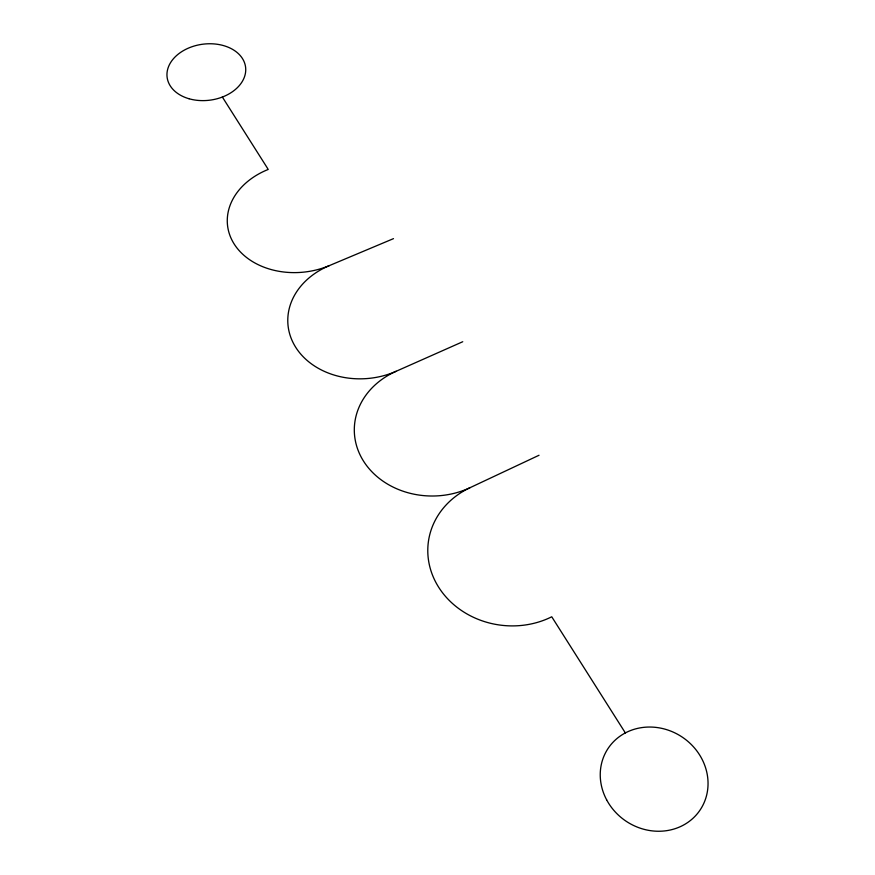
<?xml version="1.0" encoding="UTF-8"?>
<svg xmlns="http://www.w3.org/2000/svg" width="875" height="875" viewBox="0 0 875 875"><rect width="100%" height="100%" fill="white"/><g stroke="black" fill="none" stroke-linecap="round" stroke-linejoin="round"><path stroke-width="1.31" d="M462.744 341.731L396.156 371.273A77.93 66.139 -0.1 0 0 363.595 461.234A77.93 66.139 -0.1 0 0 469.963 487.725L539.022 455.262M268.242 169.433A70.908 54.589 -5.8 0 0 234.172 244.016A70.908 54.589 -5.8 0 0 329.23 265.661L393.488 238.645M222.359 97.037L267.761 168.667M625.352 732.922L551.753 616.787A82.305 73.062 7.1 0 1 438.681 587.256A82.305 73.062 7.1 0 1 469.963 487.725M396.156 371.273A74.211 59.981 -3.7 0 1 295.761 347.375A74.211 59.981 -3.7 0 1 329.23 265.661M189.066 98.755A39.561 28.208 -7.5 0 0 245.645 67.692A39.561 28.208 -7.5 0 0 184.319 50.116A39.561 28.208 -7.5 0 0 189.066 98.755M606.616 799.794A55.355 50.564 34 0 0 699.934 810.25A55.355 50.564 34 0 0 655.889 727.387A55.355 50.564 34 0 0 606.616 799.794"/></g></svg>
